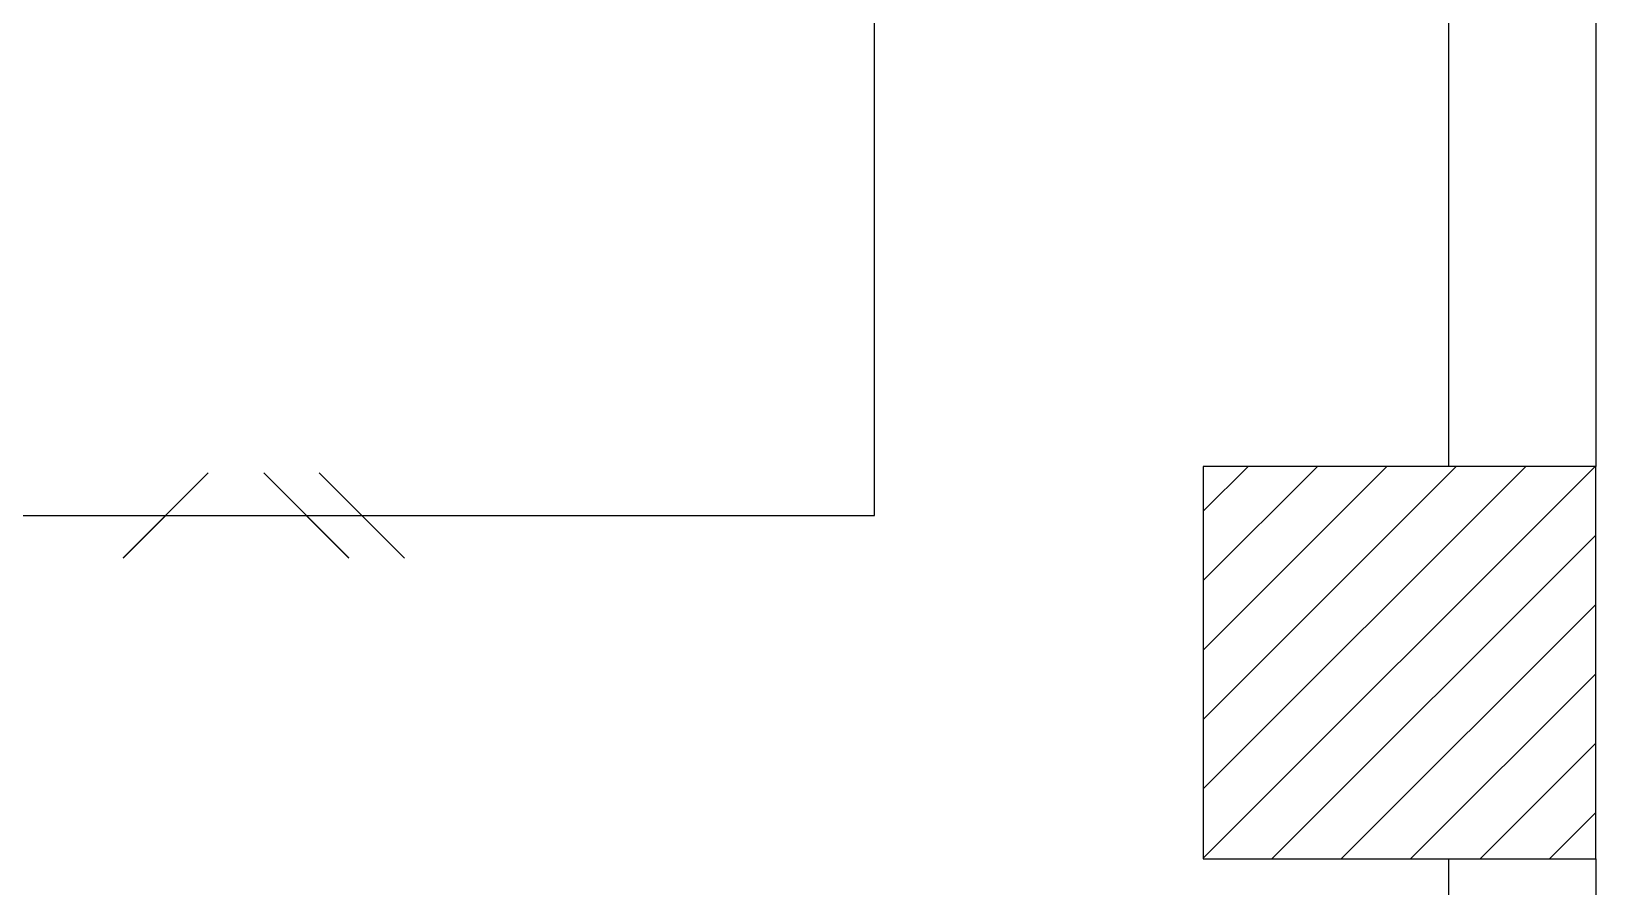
# Model space of a CAD drawing. Extents: x -9 to 600, y -23 to 65.
# Drawn here: x 271.369 to 272.963, y 27.92 to 28.791 of the extents above; entities that cross this region are included whole.
import ezdxf

# ---------------------------------------------------------------- set-up
doc = ezdxf.new("R2010")
doc.units = 0
doc.header["$LTSCALE"] = 0.8
doc.header["$MEASUREMENT"] = 0
doc.layers.get('0').update_dxf_attribs({"color": 3, "linetype": 'CONTINUOUS'})
for name, color, linetype in [('0_FIOS', 3, 'CONTINUOUS'), ('Desenho base', 7, 'CONTINUOUS'), ('ilum', 2, 'CONTINUOUS'), ('iluminação', 2, 'CONTINUOUS')]:
    doc.layers.add(name, color=color, linetype=linetype)

# ---------------------------------------------------------------- blocks, each defined once
blk = doc.blocks.new('*X15')
at = {"color": 0}
for p, q in [((15.8, 29.8007), (16.1993, 30.2)), ((15.8, 29.8714), (16.1286, 30.2)), ((15.8, 29.9421), (16.0579, 30.2)), ((15.8, 30.0128), (15.9872, 30.2)), ((15.8, 30.0836), (15.9164, 30.2)), ((15.8, 30.1543), (15.8457, 30.2)), ((15.87, 29.8), (16.2, 30.13)), ((15.9407, 29.8), (16.2, 30.0593)), ((16.0114, 29.8), (16.2, 29.9886)), ((16.0821, 29.8), (16.2, 29.9179)), ((16.1528, 29.8), (16.2, 29.8472))]:
    blk.add_line(p, q, dxfattribs=at)
blk = doc.blocks.new('MONO')
at = {"layer": '0_FIOS'}
for p, q in [((-3.356, -0.78), (-1.797, 0.78)), ((0.78, -0.78), (-0.78, 0.78)), ((1.797, -0.78), (0.238, 0.78))]:
    blk.add_line(p, q, dxfattribs=at)

msp = doc.modelspace()

# ---------------------------------------------------------------- linework, layer by layer
at = {"layer": 'Desenho base'}
for p, q in [((272.8135, 32.948), (272.8135, 28.348)), ((272.9635, 32.948), (272.9635, 28.348)), ((272.9635, 28.348), (272.5635, 28.348)), ((272.5635, 28.348), (272.5635, 27.948)), ((272.9635, 27.948), (272.9635, 28.348)), ((272.5635, 27.948), (272.9635, 27.948)), ((272.8135, 27.948), (272.8135, 23.348)), ((272.9635, 27.948), (272.9635, 23.348))]:
    msp.add_line(p, q, dxfattribs=at)
msp.add_lwpolyline([(272.5635, 27.948), (272.9635, 27.948), (272.9635, 28.348), (272.5635, 28.348)], close=True, dxfattribs=at)
at = {"layer": 'ilum'}
for p, q in [((272.2285, 28.298), (272.2285, 29.1251)), ((271.4629, 28.2547, 1.2176), (271.5496, 28.3414, 1.2176)), ((271.6061, 28.3414, 1.2176), (271.6928, 28.2547, 1.2176)), ((271.6627, 28.3414, 1.2176), (271.7494, 28.2547, 1.2176)), ((269.5635, 28.298, 5.604), (272.2285, 28.298))]:
    msp.add_line(p, q, dxfattribs=at)

# ---------------------------------------------------------------- block references
at = {"layer": 'Desenho base'}
msp.add_blockref('*X15', (256.7635, -1.852), dxfattribs=at)
at = {"layer": 'iluminação', "xscale": 0.05560094617944675, "yscale": 0.05560094617944675, "zscale": 0.05560094617944675}
msp.add_blockref('MONO', (271.6495, 28.298, 1.2176), dxfattribs=at)

doc.saveas('drawing.dxf')
